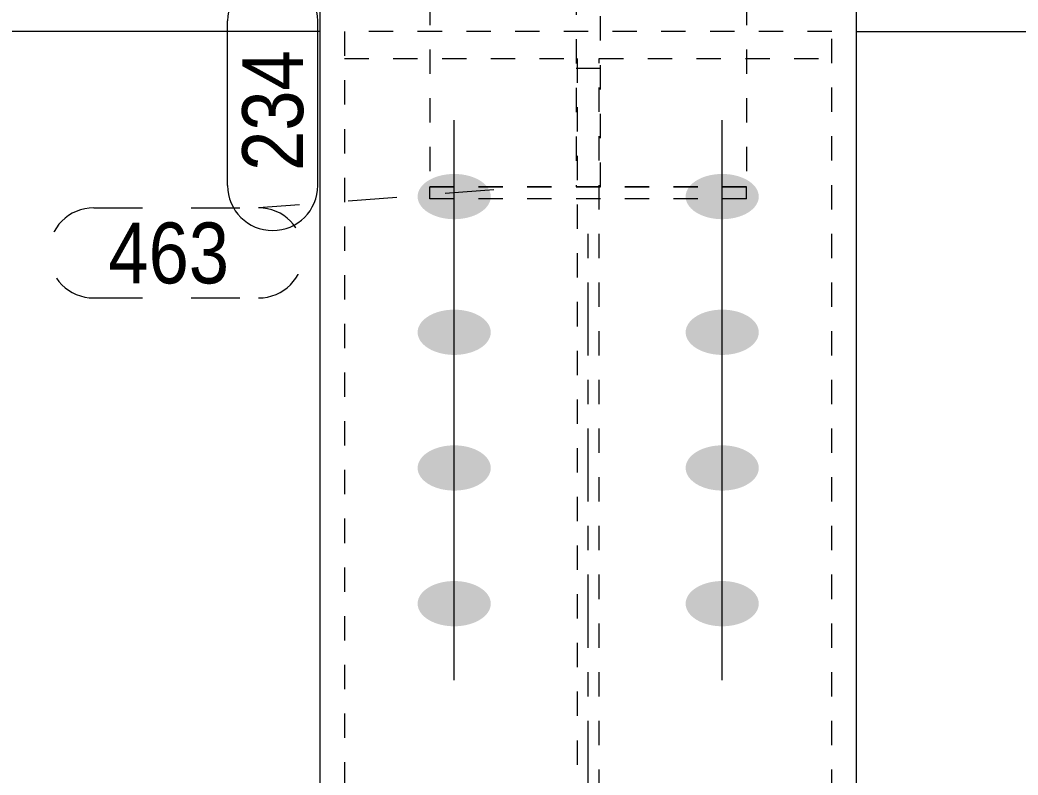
# Model space of a CAD drawing. Header units: millimetres. Extents: x 2 to 579, y 1 to 825.
# Drawn here: x 61.13 to 102.09, y 670.89 to 701.9 of the extents above; entities that cross this region are included whole.
import ezdxf

# ---------------------------------------------------------------- set-up
doc = ezdxf.new("R2010")
doc.units = ezdxf.units.MM
for name, pattern in [('XKITLINE00', [0]), ('XKITLINE01', [4, 1, -1, 1, -1]), ('XKITLINE02', [4, 2, -2]), ('XKITLINE03', [6, 3, -1, 1, -1])]:
    doc.linetypes.add(name, pattern=pattern)
for name, color, linetype, lineweight in [('Bolt', 3, 'Continuous', 0), ('Dimensions', 7, 'Continuous', 0), ('Part', 2, 'Continuous', 0), ('PartMark', 7, 'Continuous', 0)]:
    doc.layers.add(name, color=color, linetype=linetype, lineweight=lineweight)
doc.styles.add('ARIAL', font='ARIAL.TTF')

# ---------------------------------------------------------------- blocks, each defined once
blk = doc.blocks.new('*A27')
at = {"layer": 'Bolt'}
for points in [[(78.913, 693.717), (78.876, 693.718), (78.84, 693.719), (78.803, 693.721), (78.766, 693.724), (78.73, 693.727), (78.694, 693.73), (78.657, 693.735), (78.621, 693.739), (78.586, 693.745), (78.55, 693.75), (78.515, 693.757), (78.479, 693.764), (78.445, 693.771), (78.41, 693.779), (78.376, 693.787), (78.342, 693.796), (78.309, 693.806), (78.276, 693.816), (78.243, 693.826), (78.211, 693.837), (78.179, 693.849), (78.148, 693.861), (78.117, 693.873), (78.086, 693.886), (78.056, 693.9), (78.027, 693.913), (77.998, 693.928), (77.97, 693.942), (77.943, 693.957), (77.916, 693.973), (77.889, 693.989), (77.864, 694.005), (77.839, 694.022), (77.814, 694.039), (77.79, 694.056), (77.767, 694.074), (77.745, 694.092), (77.724, 694.111), (77.703, 694.13), (77.683, 694.149), (77.663, 694.168), (77.645, 694.188), (77.627, 694.208), (77.61, 694.228), (77.594, 694.248), (77.579, 694.269), (77.564, 694.29), (77.551, 694.311), (77.538, 694.333), (77.526, 694.354), (77.515, 694.376), (77.504, 694.398), (77.495, 694.42), (77.486, 694.442), (77.479, 694.464), (77.472, 694.487), (77.466, 694.509), (77.461, 694.532), (77.457, 694.554), (77.454, 694.577), (77.452, 694.6), (77.45, 694.623), (77.45, 694.645), (77.45, 694.668), (77.452, 694.691), (77.454, 694.714), (77.457, 694.736), (77.461, 694.759), (77.466, 694.782), (77.472, 694.804), (77.479, 694.827), (77.486, 694.849), (77.495, 694.871), (77.504, 694.893), (77.515, 694.915), (77.526, 694.937), (77.538, 694.958), (77.551, 694.98), (77.564, 695.001), (77.579, 695.022), (77.594, 695.042), (77.61, 695.063), (77.627, 695.083), (77.645, 695.103), (77.663, 695.123), (77.683, 695.142), (77.703, 695.161), (77.724, 695.18), (77.745, 695.199), (77.767, 695.217), (77.79, 695.235), (77.814, 695.252), (77.839, 695.269), (77.864, 695.286), (77.889, 695.302), (77.916, 695.318), (77.943, 695.334), (77.97, 695.349), (77.998, 695.363), (78.027, 695.378), (78.056, 695.391), (78.086, 695.405), (78.117, 695.418), (78.148, 695.43), (78.179, 695.442), (78.211, 695.453), (78.243, 695.464), (78.276, 695.475), (78.309, 695.485), (78.342, 695.494), (78.376, 695.503), (78.41, 695.512), (78.445, 695.52), (78.479, 695.527), (78.515, 695.534), (78.55, 695.54), (78.586, 695.546), (78.621, 695.552), (78.657, 695.556), (78.694, 695.56), (78.73, 695.564), (78.766, 695.567), (78.803, 695.57), (78.84, 695.572), (78.876, 695.573), (78.913, 695.574), (78.95, 695.574), (78.987, 695.574), (79.024, 695.573), (79.06, 695.572), (79.097, 695.57), (79.134, 695.567), (79.17, 695.564), (79.206, 695.56), (79.243, 695.556), (79.279, 695.552), (79.314, 695.546), (79.35, 695.54), (79.385, 695.534), (79.421, 695.527), (79.455, 695.52), (79.49, 695.512), (79.524, 695.503), (79.558, 695.494), (79.591, 695.485), (79.624, 695.475), (79.657, 695.464), (79.689, 695.453), (79.721, 695.442), (79.752, 695.43), (79.783, 695.418), (79.814, 695.405), (79.844, 695.391), (79.873, 695.378), (79.902, 695.363), (79.93, 695.349), (79.957, 695.334), (79.984, 695.318), (80.011, 695.302), (80.036, 695.286), (80.061, 695.269), (80.086, 695.252), (80.11, 695.235), (80.133, 695.217), (80.155, 695.199), (80.176, 695.18), (80.197, 695.161), (80.217, 695.142), (80.237, 695.123), (80.255, 695.103), (80.273, 695.083), (80.29, 695.063), (80.306, 695.042), (80.321, 695.022), (80.336, 695.001), (80.349, 694.98), (80.362, 694.958), (80.374, 694.937), (80.385, 694.915), (80.396, 694.893), (80.405, 694.871), (80.414, 694.849), (80.421, 694.827), (80.428, 694.804), (80.434, 694.782), (80.439, 694.759), (80.443, 694.736), (80.446, 694.714), (80.448, 694.691), (80.45, 694.668), (80.45, 694.645), (80.45, 694.623), (80.448, 694.6), (80.446, 694.577), (80.443, 694.554), (80.439, 694.532), (80.434, 694.509), (80.428, 694.487), (80.421, 694.464), (80.414, 694.442), (80.405, 694.42), (80.396, 694.398), (80.385, 694.376), (80.374, 694.354), (80.362, 694.333), (80.349, 694.311), (80.336, 694.29), (80.321, 694.269), (80.306, 694.248), (80.29, 694.228), (80.273, 694.208), (80.255, 694.188), (80.237, 694.168), (80.217, 694.149), (80.197, 694.13), (80.176, 694.111), (80.155, 694.092), (80.133, 694.074), (80.11, 694.056), (80.086, 694.039), (80.061, 694.022), (80.036, 694.005), (80.011, 693.989), (79.984, 693.973), (79.957, 693.957), (79.93, 693.942), (79.902, 693.928), (79.873, 693.913), (79.844, 693.9), (79.814, 693.886), (79.783, 693.873), (79.752, 693.861), (79.721, 693.849), (79.689, 693.837), (79.657, 693.826), (79.624, 693.816), (79.591, 693.806), (79.558, 693.796), (79.524, 693.787), (79.49, 693.779), (79.455, 693.771), (79.421, 693.764), (79.385, 693.757), (79.35, 693.75), (79.314, 693.745), (79.279, 693.739), (79.243, 693.735), (79.206, 693.73), (79.17, 693.727), (79.134, 693.724), (79.097, 693.721), (79.06, 693.719), (79.024, 693.718), (78.987, 693.717), (78.95, 693.717)], [(89.913, 693.717), (89.876, 693.718), (89.84, 693.719), (89.803, 693.721), (89.766, 693.724), (89.73, 693.727), (89.694, 693.73), (89.657, 693.735), (89.621, 693.739), (89.586, 693.745), (89.55, 693.75), (89.515, 693.757), (89.479, 693.764), (89.445, 693.771), (89.41, 693.779), (89.376, 693.787), (89.342, 693.796), (89.309, 693.806), (89.276, 693.816), (89.243, 693.826), (89.211, 693.837), (89.179, 693.849), (89.148, 693.861), (89.117, 693.873), (89.086, 693.886), (89.056, 693.9), (89.027, 693.913), (88.998, 693.928), (88.97, 693.942), (88.943, 693.957), (88.916, 693.973), (88.889, 693.989), (88.864, 694.005), (88.839, 694.022), (88.814, 694.039), (88.79, 694.056), (88.767, 694.074), (88.745, 694.092), (88.724, 694.111), (88.703, 694.13), (88.683, 694.149), (88.663, 694.168), (88.645, 694.188), (88.627, 694.208), (88.61, 694.228), (88.594, 694.248), (88.579, 694.269), (88.564, 694.29), (88.551, 694.311), (88.538, 694.333), (88.526, 694.354), (88.515, 694.376), (88.504, 694.398), (88.495, 694.42), (88.486, 694.442), (88.479, 694.464), (88.472, 694.487), (88.466, 694.509), (88.461, 694.532), (88.457, 694.554), (88.454, 694.577), (88.452, 694.6), (88.45, 694.623), (88.45, 694.645), (88.45, 694.668), (88.452, 694.691), (88.454, 694.714), (88.457, 694.736), (88.461, 694.759), (88.466, 694.782), (88.472, 694.804), (88.479, 694.827), (88.486, 694.849), (88.495, 694.871), (88.504, 694.893), (88.515, 694.915), (88.526, 694.937), (88.538, 694.958), (88.551, 694.98), (88.564, 695.001), (88.579, 695.022), (88.594, 695.042), (88.61, 695.063), (88.627, 695.083), (88.645, 695.103), (88.663, 695.123), (88.683, 695.142), (88.703, 695.161), (88.724, 695.18), (88.745, 695.199), (88.767, 695.217), (88.79, 695.235), (88.814, 695.252), (88.839, 695.269), (88.864, 695.286), (88.889, 695.302), (88.916, 695.318), (88.943, 695.334), (88.97, 695.349), (88.998, 695.363), (89.027, 695.378), (89.056, 695.391), (89.086, 695.405), (89.117, 695.418), (89.148, 695.43), (89.179, 695.442), (89.211, 695.453), (89.243, 695.464), (89.276, 695.475), (89.309, 695.485), (89.342, 695.494), (89.376, 695.503), (89.41, 695.512), (89.445, 695.52), (89.479, 695.527), (89.515, 695.534), (89.55, 695.54), (89.586, 695.546), (89.621, 695.552), (89.657, 695.556), (89.694, 695.56), (89.73, 695.564), (89.766, 695.567), (89.803, 695.57), (89.84, 695.572), (89.876, 695.573), (89.913, 695.574), (89.95, 695.574), (89.987, 695.574), (90.024, 695.573), (90.06, 695.572), (90.097, 695.57), (90.134, 695.567), (90.17, 695.564), (90.206, 695.56), (90.243, 695.556), (90.279, 695.552), (90.314, 695.546), (90.35, 695.54), (90.385, 695.534), (90.421, 695.527), (90.455, 695.52), (90.49, 695.512), (90.524, 695.503), (90.558, 695.494), (90.591, 695.485), (90.624, 695.475), (90.657, 695.464), (90.689, 695.453), (90.721, 695.442), (90.752, 695.43), (90.783, 695.418), (90.814, 695.405), (90.844, 695.391), (90.873, 695.378), (90.902, 695.363), (90.93, 695.349), (90.957, 695.334), (90.984, 695.318), (91.011, 695.302), (91.036, 695.286), (91.061, 695.269), (91.086, 695.252), (91.11, 695.235), (91.133, 695.217), (91.155, 695.199), (91.176, 695.18), (91.197, 695.161), (91.217, 695.142), (91.237, 695.123), (91.255, 695.103), (91.273, 695.083), (91.29, 695.063), (91.306, 695.042), (91.321, 695.022), (91.336, 695.001), (91.349, 694.98), (91.362, 694.958), (91.374, 694.937), (91.385, 694.915), (91.396, 694.893), (91.405, 694.871), (91.414, 694.849), (91.421, 694.827), (91.428, 694.804), (91.434, 694.782), (91.439, 694.759), (91.443, 694.736), (91.446, 694.714), (91.448, 694.691), (91.45, 694.668), (91.45, 694.645), (91.45, 694.623), (91.448, 694.6), (91.446, 694.577), (91.443, 694.554), (91.439, 694.532), (91.434, 694.509), (91.428, 694.487), (91.421, 694.464), (91.414, 694.442), (91.405, 694.42), (91.396, 694.398), (91.385, 694.376), (91.374, 694.354), (91.362, 694.333), (91.349, 694.311), (91.336, 694.29), (91.321, 694.269), (91.306, 694.248), (91.29, 694.228), (91.273, 694.208), (91.255, 694.188), (91.237, 694.168), (91.217, 694.149), (91.197, 694.13), (91.176, 694.111), (91.155, 694.092), (91.133, 694.074), (91.11, 694.056), (91.086, 694.039), (91.061, 694.022), (91.036, 694.005), (91.011, 693.989), (90.984, 693.973), (90.957, 693.957), (90.93, 693.942), (90.902, 693.928), (90.873, 693.913), (90.844, 693.9), (90.814, 693.886), (90.783, 693.873), (90.752, 693.861), (90.721, 693.849), (90.689, 693.837), (90.657, 693.826), (90.624, 693.816), (90.591, 693.806), (90.558, 693.796), (90.524, 693.787), (90.49, 693.779), (90.455, 693.771), (90.421, 693.764), (90.385, 693.757), (90.35, 693.75), (90.314, 693.745), (90.279, 693.739), (90.243, 693.735), (90.206, 693.73), (90.17, 693.727), (90.134, 693.724), (90.097, 693.721), (90.06, 693.719), (90.024, 693.718), (89.987, 693.717), (89.95, 693.717)], [(78.913, 688.145), (78.876, 688.146), (78.84, 688.147), (78.803, 688.149), (78.766, 688.152), (78.73, 688.155), (78.694, 688.159), (78.657, 688.163), (78.621, 688.167), (78.586, 688.173), (78.55, 688.179), (78.515, 688.185), (78.479, 688.192), (78.445, 688.199), (78.41, 688.207), (78.376, 688.216), (78.342, 688.225), (78.309, 688.234), (78.276, 688.244), (78.243, 688.255), (78.211, 688.266), (78.179, 688.277), (78.148, 688.289), (78.117, 688.301), (78.086, 688.314), (78.056, 688.328), (78.027, 688.341), (77.998, 688.356), (77.97, 688.37), (77.943, 688.385), (77.916, 688.401), (77.889, 688.417), (77.864, 688.433), (77.839, 688.45), (77.814, 688.467), (77.79, 688.484), (77.767, 688.502), (77.745, 688.52), (77.724, 688.539), (77.703, 688.558), (77.683, 688.577), (77.663, 688.596), (77.645, 688.616), (77.627, 688.636), (77.61, 688.656), (77.594, 688.677), (77.579, 688.697), (77.564, 688.718), (77.551, 688.739), (77.538, 688.761), (77.526, 688.782), (77.515, 688.804), (77.504, 688.826), (77.495, 688.848), (77.486, 688.87), (77.479, 688.892), (77.472, 688.915), (77.466, 688.937), (77.461, 688.96), (77.457, 688.983), (77.454, 689.005), (77.452, 689.028), (77.45, 689.051), (77.45, 689.074), (77.45, 689.096), (77.452, 689.119), (77.454, 689.142), (77.457, 689.165), (77.461, 689.187), (77.466, 689.21), (77.472, 689.232), (77.479, 689.255), (77.486, 689.277), (77.495, 689.299), (77.504, 689.321), (77.515, 689.343), (77.526, 689.365), (77.538, 689.386), (77.551, 689.408), (77.564, 689.429), (77.579, 689.45), (77.594, 689.471), (77.61, 689.491), (77.627, 689.511), (77.645, 689.531), (77.663, 689.551), (77.683, 689.57), (77.703, 689.589), (77.724, 689.608), (77.745, 689.627), (77.767, 689.645), (77.79, 689.663), (77.814, 689.68), (77.839, 689.697), (77.864, 689.714), (77.889, 689.73), (77.916, 689.746), (77.943, 689.762), (77.97, 689.777), (77.998, 689.791), (78.027, 689.806), (78.056, 689.819), (78.086, 689.833), (78.117, 689.846), (78.148, 689.858), (78.179, 689.87), (78.211, 689.882), (78.243, 689.893), (78.276, 689.903), (78.309, 689.913), (78.342, 689.923), (78.376, 689.932), (78.41, 689.94), (78.445, 689.948), (78.479, 689.955), (78.515, 689.962), (78.55, 689.969), (78.586, 689.974), (78.621, 689.98), (78.657, 689.984), (78.694, 689.989), (78.73, 689.992), (78.766, 689.995), (78.803, 689.998), (78.84, 690), (78.876, 690.001), (78.913, 690.002), (78.95, 690.002), (78.987, 690.002), (79.024, 690.001), (79.06, 690), (79.097, 689.998), (79.134, 689.995), (79.17, 689.992), (79.206, 689.989), (79.243, 689.984), (79.279, 689.98), (79.314, 689.974), (79.35, 689.969), (79.385, 689.962), (79.421, 689.955), (79.455, 689.948), (79.49, 689.94), (79.524, 689.932), (79.558, 689.923), (79.591, 689.913), (79.624, 689.903), (79.657, 689.893), (79.689, 689.882), (79.721, 689.87), (79.752, 689.858), (79.783, 689.846), (79.814, 689.833), (79.844, 689.819), (79.873, 689.806), (79.902, 689.791), (79.93, 689.777), (79.957, 689.762), (79.984, 689.746), (80.011, 689.73), (80.036, 689.714), (80.061, 689.697), (80.086, 689.68), (80.11, 689.663), (80.133, 689.645), (80.155, 689.627), (80.176, 689.608), (80.197, 689.589), (80.217, 689.57), (80.237, 689.551), (80.255, 689.531), (80.273, 689.511), (80.29, 689.491), (80.306, 689.471), (80.321, 689.45), (80.336, 689.429), (80.349, 689.408), (80.362, 689.386), (80.374, 689.365), (80.385, 689.343), (80.396, 689.321), (80.405, 689.299), (80.414, 689.277), (80.421, 689.255), (80.428, 689.232), (80.434, 689.21), (80.439, 689.187), (80.443, 689.165), (80.446, 689.142), (80.448, 689.119), (80.45, 689.096), (80.45, 689.074), (80.45, 689.051), (80.448, 689.028), (80.446, 689.005), (80.443, 688.983), (80.439, 688.96), (80.434, 688.937), (80.428, 688.915), (80.421, 688.892), (80.414, 688.87), (80.405, 688.848), (80.396, 688.826), (80.385, 688.804), (80.374, 688.782), (80.362, 688.761), (80.349, 688.739), (80.336, 688.718), (80.321, 688.697), (80.306, 688.677), (80.29, 688.656), (80.273, 688.636), (80.255, 688.616), (80.237, 688.596), (80.217, 688.577), (80.197, 688.558), (80.176, 688.539), (80.155, 688.52), (80.133, 688.502), (80.11, 688.484), (80.086, 688.467), (80.061, 688.45), (80.036, 688.433), (80.011, 688.417), (79.984, 688.401), (79.957, 688.385), (79.93, 688.37), (79.902, 688.356), (79.873, 688.341), (79.844, 688.328), (79.814, 688.314), (79.783, 688.301), (79.752, 688.289), (79.721, 688.277), (79.689, 688.266), (79.657, 688.255), (79.624, 688.244), (79.591, 688.234), (79.558, 688.225), (79.524, 688.216), (79.49, 688.207), (79.455, 688.199), (79.421, 688.192), (79.385, 688.185), (79.35, 688.179), (79.314, 688.173), (79.279, 688.167), (79.243, 688.163), (79.206, 688.159), (79.17, 688.155), (79.134, 688.152), (79.097, 688.149), (79.06, 688.147), (79.024, 688.146), (78.987, 688.145), (78.95, 688.145)], [(89.913, 688.145), (89.876, 688.146), (89.84, 688.147), (89.803, 688.149), (89.766, 688.152), (89.73, 688.155), (89.694, 688.159), (89.657, 688.163), (89.621, 688.167), (89.586, 688.173), (89.55, 688.179), (89.515, 688.185), (89.479, 688.192), (89.445, 688.199), (89.41, 688.207), (89.376, 688.216), (89.342, 688.225), (89.309, 688.234), (89.276, 688.244), (89.243, 688.255), (89.211, 688.266), (89.179, 688.277), (89.148, 688.289), (89.117, 688.301), (89.086, 688.314), (89.056, 688.328), (89.027, 688.341), (88.998, 688.356), (88.97, 688.37), (88.943, 688.385), (88.916, 688.401), (88.889, 688.417), (88.864, 688.433), (88.839, 688.45), (88.814, 688.467), (88.79, 688.484), (88.767, 688.502), (88.745, 688.52), (88.724, 688.539), (88.703, 688.558), (88.683, 688.577), (88.663, 688.596), (88.645, 688.616), (88.627, 688.636), (88.61, 688.656), (88.594, 688.677), (88.579, 688.697), (88.564, 688.718), (88.551, 688.739), (88.538, 688.761), (88.526, 688.782), (88.515, 688.804), (88.504, 688.826), (88.495, 688.848), (88.486, 688.87), (88.479, 688.892), (88.472, 688.915), (88.466, 688.937), (88.461, 688.96), (88.457, 688.983), (88.454, 689.005), (88.452, 689.028), (88.45, 689.051), (88.45, 689.074), (88.45, 689.096), (88.452, 689.119), (88.454, 689.142), (88.457, 689.165), (88.461, 689.187), (88.466, 689.21), (88.472, 689.232), (88.479, 689.255), (88.486, 689.277), (88.495, 689.299), (88.504, 689.321), (88.515, 689.343), (88.526, 689.365), (88.538, 689.386), (88.551, 689.408), (88.564, 689.429), (88.579, 689.45), (88.594, 689.471), (88.61, 689.491), (88.627, 689.511), (88.645, 689.531), (88.663, 689.551), (88.683, 689.57), (88.703, 689.589), (88.724, 689.608), (88.745, 689.627), (88.767, 689.645), (88.79, 689.663), (88.814, 689.68), (88.839, 689.697), (88.864, 689.714), (88.889, 689.73), (88.916, 689.746), (88.943, 689.762), (88.97, 689.777), (88.998, 689.791), (89.027, 689.806), (89.056, 689.819), (89.086, 689.833), (89.117, 689.846), (89.148, 689.858), (89.179, 689.87), (89.211, 689.882), (89.243, 689.893), (89.276, 689.903), (89.309, 689.913), (89.342, 689.923), (89.376, 689.932), (89.41, 689.94), (89.445, 689.948), (89.479, 689.955), (89.515, 689.962), (89.55, 689.969), (89.586, 689.974), (89.621, 689.98), (89.657, 689.984), (89.694, 689.989), (89.73, 689.992), (89.766, 689.995), (89.803, 689.998), (89.84, 690), (89.876, 690.001), (89.913, 690.002), (89.95, 690.002), (89.987, 690.002), (90.024, 690.001), (90.06, 690), (90.097, 689.998), (90.134, 689.995), (90.17, 689.992), (90.206, 689.989), (90.243, 689.984), (90.279, 689.98), (90.314, 689.974), (90.35, 689.969), (90.385, 689.962), (90.421, 689.955), (90.455, 689.948), (90.49, 689.94), (90.524, 689.932), (90.558, 689.923), (90.591, 689.913), (90.624, 689.903), (90.657, 689.893), (90.689, 689.882), (90.721, 689.87), (90.752, 689.858), (90.783, 689.846), (90.814, 689.833), (90.844, 689.819), (90.873, 689.806), (90.902, 689.791), (90.93, 689.777), (90.957, 689.762), (90.984, 689.746), (91.011, 689.73), (91.036, 689.714), (91.061, 689.697), (91.086, 689.68), (91.11, 689.663), (91.133, 689.645), (91.155, 689.627), (91.176, 689.608), (91.197, 689.589), (91.217, 689.57), (91.237, 689.551), (91.255, 689.531), (91.273, 689.511), (91.29, 689.491), (91.306, 689.471), (91.321, 689.45), (91.336, 689.429), (91.349, 689.408), (91.362, 689.386), (91.374, 689.365), (91.385, 689.343), (91.396, 689.321), (91.405, 689.299), (91.414, 689.277), (91.421, 689.255), (91.428, 689.232), (91.434, 689.21), (91.439, 689.187), (91.443, 689.165), (91.446, 689.142), (91.448, 689.119), (91.45, 689.096), (91.45, 689.074), (91.45, 689.051), (91.448, 689.028), (91.446, 689.005), (91.443, 688.983), (91.439, 688.96), (91.434, 688.937), (91.428, 688.915), (91.421, 688.892), (91.414, 688.87), (91.405, 688.848), (91.396, 688.826), (91.385, 688.804), (91.374, 688.782), (91.362, 688.761), (91.349, 688.739), (91.336, 688.718), (91.321, 688.697), (91.306, 688.677), (91.29, 688.656), (91.273, 688.636), (91.255, 688.616), (91.237, 688.596), (91.217, 688.577), (91.197, 688.558), (91.176, 688.539), (91.155, 688.52), (91.133, 688.502), (91.11, 688.484), (91.086, 688.467), (91.061, 688.45), (91.036, 688.433), (91.011, 688.417), (90.984, 688.401), (90.957, 688.385), (90.93, 688.37), (90.902, 688.356), (90.873, 688.341), (90.844, 688.328), (90.814, 688.314), (90.783, 688.301), (90.752, 688.289), (90.721, 688.277), (90.689, 688.266), (90.657, 688.255), (90.624, 688.244), (90.591, 688.234), (90.558, 688.225), (90.524, 688.216), (90.49, 688.207), (90.455, 688.199), (90.421, 688.192), (90.385, 688.185), (90.35, 688.179), (90.314, 688.173), (90.279, 688.167), (90.243, 688.163), (90.206, 688.159), (90.17, 688.155), (90.134, 688.152), (90.097, 688.149), (90.06, 688.147), (90.024, 688.146), (89.987, 688.145), (89.95, 688.145)], [(78.913, 682.573), (78.876, 682.574), (78.84, 682.576), (78.803, 682.578), (78.766, 682.58), (78.73, 682.583), (78.694, 682.587), (78.657, 682.591), (78.621, 682.596), (78.586, 682.601), (78.55, 682.607), (78.515, 682.613), (78.479, 682.62), (78.445, 682.627), (78.41, 682.635), (78.376, 682.644), (78.342, 682.653), (78.309, 682.662), (78.276, 682.672), (78.243, 682.683), (78.211, 682.694), (78.179, 682.705), (78.148, 682.717), (78.117, 682.73), (78.086, 682.742), (78.056, 682.756), (78.027, 682.77), (77.998, 682.784), (77.97, 682.799), (77.943, 682.814), (77.916, 682.829), (77.889, 682.845), (77.864, 682.861), (77.839, 682.878), (77.814, 682.895), (77.79, 682.913), (77.767, 682.93), (77.745, 682.948), (77.724, 682.967), (77.703, 682.986), (77.683, 683.005), (77.663, 683.024), (77.645, 683.044), (77.627, 683.064), (77.61, 683.084), (77.594, 683.105), (77.579, 683.125), (77.564, 683.146), (77.551, 683.167), (77.538, 683.189), (77.526, 683.21), (77.515, 683.232), (77.504, 683.254), (77.495, 683.276), (77.486, 683.298), (77.479, 683.321), (77.472, 683.343), (77.466, 683.365), (77.461, 683.388), (77.457, 683.411), (77.454, 683.433), (77.452, 683.456), (77.45, 683.479), (77.45, 683.502), (77.45, 683.524), (77.452, 683.547), (77.454, 683.57), (77.457, 683.593), (77.461, 683.615), (77.466, 683.638), (77.472, 683.66), (77.479, 683.683), (77.486, 683.705), (77.495, 683.727), (77.504, 683.749), (77.515, 683.771), (77.526, 683.793), (77.538, 683.815), (77.551, 683.836), (77.564, 683.857), (77.579, 683.878), (77.594, 683.899), (77.61, 683.919), (77.627, 683.939), (77.645, 683.959), (77.663, 683.979), (77.683, 683.999), (77.703, 684.018), (77.724, 684.036), (77.745, 684.055), (77.767, 684.073), (77.79, 684.091), (77.814, 684.108), (77.839, 684.125), (77.864, 684.142), (77.889, 684.158), (77.916, 684.174), (77.943, 684.19), (77.97, 684.205), (77.998, 684.22), (78.027, 684.234), (78.056, 684.248), (78.086, 684.261), (78.117, 684.274), (78.148, 684.286), (78.179, 684.298), (78.211, 684.31), (78.243, 684.321), (78.276, 684.331), (78.309, 684.341), (78.342, 684.351), (78.376, 684.36), (78.41, 684.368), (78.445, 684.376), (78.479, 684.383), (78.515, 684.39), (78.55, 684.397), (78.586, 684.402), (78.621, 684.408), (78.657, 684.412), (78.694, 684.417), (78.73, 684.42), (78.766, 684.423), (78.803, 684.426), (78.84, 684.428), (78.876, 684.429), (78.913, 684.43), (78.95, 684.43), (78.987, 684.43), (79.024, 684.429), (79.06, 684.428), (79.097, 684.426), (79.134, 684.423), (79.17, 684.42), (79.206, 684.417), (79.243, 684.412), (79.279, 684.408), (79.314, 684.402), (79.35, 684.397), (79.385, 684.39), (79.421, 684.383), (79.455, 684.376), (79.49, 684.368), (79.524, 684.36), (79.558, 684.351), (79.591, 684.341), (79.624, 684.331), (79.657, 684.321), (79.689, 684.31), (79.721, 684.298), (79.752, 684.286), (79.783, 684.274), (79.814, 684.261), (79.844, 684.248), (79.873, 684.234), (79.902, 684.22), (79.93, 684.205), (79.957, 684.19), (79.984, 684.174), (80.011, 684.158), (80.036, 684.142), (80.061, 684.125), (80.086, 684.108), (80.11, 684.091), (80.133, 684.073), (80.155, 684.055), (80.176, 684.036), (80.197, 684.018), (80.217, 683.999), (80.237, 683.979), (80.255, 683.959), (80.273, 683.939), (80.29, 683.919), (80.306, 683.899), (80.321, 683.878), (80.336, 683.857), (80.349, 683.836), (80.362, 683.815), (80.374, 683.793), (80.385, 683.771), (80.396, 683.749), (80.405, 683.727), (80.414, 683.705), (80.421, 683.683), (80.428, 683.66), (80.434, 683.638), (80.439, 683.615), (80.443, 683.593), (80.446, 683.57), (80.448, 683.547), (80.45, 683.524), (80.45, 683.502), (80.45, 683.479), (80.448, 683.456), (80.446, 683.433), (80.443, 683.411), (80.439, 683.388), (80.434, 683.365), (80.428, 683.343), (80.421, 683.321), (80.414, 683.298), (80.405, 683.276), (80.396, 683.254), (80.385, 683.232), (80.374, 683.21), (80.362, 683.189), (80.349, 683.167), (80.336, 683.146), (80.321, 683.125), (80.306, 683.105), (80.29, 683.084), (80.273, 683.064), (80.255, 683.044), (80.237, 683.024), (80.217, 683.005), (80.197, 682.986), (80.176, 682.967), (80.155, 682.948), (80.133, 682.93), (80.11, 682.913), (80.086, 682.895), (80.061, 682.878), (80.036, 682.861), (80.011, 682.845), (79.984, 682.829), (79.957, 682.814), (79.93, 682.799), (79.902, 682.784), (79.873, 682.77), (79.844, 682.756), (79.814, 682.742), (79.783, 682.73), (79.752, 682.717), (79.721, 682.705), (79.689, 682.694), (79.657, 682.683), (79.624, 682.672), (79.591, 682.662), (79.558, 682.653), (79.524, 682.644), (79.49, 682.635), (79.455, 682.627), (79.421, 682.62), (79.385, 682.613), (79.35, 682.607), (79.314, 682.601), (79.279, 682.596), (79.243, 682.591), (79.206, 682.587), (79.17, 682.583), (79.134, 682.58), (79.097, 682.578), (79.06, 682.576), (79.024, 682.574), (78.987, 682.573), (78.95, 682.573)], [(89.913, 682.573), (89.876, 682.574), (89.84, 682.576), (89.803, 682.578), (89.766, 682.58), (89.73, 682.583), (89.694, 682.587), (89.657, 682.591), (89.621, 682.596), (89.586, 682.601), (89.55, 682.607), (89.515, 682.613), (89.479, 682.62), (89.445, 682.627), (89.41, 682.635), (89.376, 682.644), (89.342, 682.653), (89.309, 682.662), (89.276, 682.672), (89.243, 682.683), (89.211, 682.694), (89.179, 682.705), (89.148, 682.717), (89.117, 682.73), (89.086, 682.742), (89.056, 682.756), (89.027, 682.77), (88.998, 682.784), (88.97, 682.799), (88.943, 682.814), (88.916, 682.829), (88.889, 682.845), (88.864, 682.861), (88.839, 682.878), (88.814, 682.895), (88.79, 682.913), (88.767, 682.93), (88.745, 682.948), (88.724, 682.967), (88.703, 682.986), (88.683, 683.005), (88.663, 683.024), (88.645, 683.044), (88.627, 683.064), (88.61, 683.084), (88.594, 683.105), (88.579, 683.125), (88.564, 683.146), (88.551, 683.167), (88.538, 683.189), (88.526, 683.21), (88.515, 683.232), (88.504, 683.254), (88.495, 683.276), (88.486, 683.298), (88.479, 683.321), (88.472, 683.343), (88.466, 683.365), (88.461, 683.388), (88.457, 683.411), (88.454, 683.433), (88.452, 683.456), (88.45, 683.479), (88.45, 683.502), (88.45, 683.524), (88.452, 683.547), (88.454, 683.57), (88.457, 683.593), (88.461, 683.615), (88.466, 683.638), (88.472, 683.66), (88.479, 683.683), (88.486, 683.705), (88.495, 683.727), (88.504, 683.749), (88.515, 683.771), (88.526, 683.793), (88.538, 683.815), (88.551, 683.836), (88.564, 683.857), (88.579, 683.878), (88.594, 683.899), (88.61, 683.919), (88.627, 683.939), (88.645, 683.959), (88.663, 683.979), (88.683, 683.999), (88.703, 684.018), (88.724, 684.036), (88.745, 684.055), (88.767, 684.073), (88.79, 684.091), (88.814, 684.108), (88.839, 684.125), (88.864, 684.142), (88.889, 684.158), (88.916, 684.174), (88.943, 684.19), (88.97, 684.205), (88.998, 684.22), (89.027, 684.234), (89.056, 684.248), (89.086, 684.261), (89.117, 684.274), (89.148, 684.286), (89.179, 684.298), (89.211, 684.31), (89.243, 684.321), (89.276, 684.331), (89.309, 684.341), (89.342, 684.351), (89.376, 684.36), (89.41, 684.368), (89.445, 684.376), (89.479, 684.383), (89.515, 684.39), (89.55, 684.397), (89.586, 684.402), (89.621, 684.408), (89.657, 684.412), (89.694, 684.417), (89.73, 684.42), (89.766, 684.423), (89.803, 684.426), (89.84, 684.428), (89.876, 684.429), (89.913, 684.43), (89.95, 684.43), (89.987, 684.43), (90.024, 684.429), (90.06, 684.428), (90.097, 684.426), (90.134, 684.423), (90.17, 684.42), (90.206, 684.417), (90.243, 684.412), (90.279, 684.408), (90.314, 684.402), (90.35, 684.397), (90.385, 684.39), (90.421, 684.383), (90.455, 684.376), (90.49, 684.368), (90.524, 684.36), (90.558, 684.351), (90.591, 684.341), (90.624, 684.331), (90.657, 684.321), (90.689, 684.31), (90.721, 684.298), (90.752, 684.286), (90.783, 684.274), (90.814, 684.261), (90.844, 684.248), (90.873, 684.234), (90.902, 684.22), (90.93, 684.205), (90.957, 684.19), (90.984, 684.174), (91.011, 684.158), (91.036, 684.142), (91.061, 684.125), (91.086, 684.108), (91.11, 684.091), (91.133, 684.073), (91.155, 684.055), (91.176, 684.036), (91.197, 684.018), (91.217, 683.999), (91.237, 683.979), (91.255, 683.959), (91.273, 683.939), (91.29, 683.919), (91.306, 683.899), (91.321, 683.878), (91.336, 683.857), (91.349, 683.836), (91.362, 683.815), (91.374, 683.793), (91.385, 683.771), (91.396, 683.749), (91.405, 683.727), (91.414, 683.705), (91.421, 683.683), (91.428, 683.66), (91.434, 683.638), (91.439, 683.615), (91.443, 683.593), (91.446, 683.57), (91.448, 683.547), (91.45, 683.524), (91.45, 683.502), (91.45, 683.479), (91.448, 683.456), (91.446, 683.433), (91.443, 683.411), (91.439, 683.388), (91.434, 683.365), (91.428, 683.343), (91.421, 683.321), (91.414, 683.298), (91.405, 683.276), (91.396, 683.254), (91.385, 683.232), (91.374, 683.21), (91.362, 683.189), (91.349, 683.167), (91.336, 683.146), (91.321, 683.125), (91.306, 683.105), (91.29, 683.084), (91.273, 683.064), (91.255, 683.044), (91.237, 683.024), (91.217, 683.005), (91.197, 682.986), (91.176, 682.967), (91.155, 682.948), (91.133, 682.93), (91.11, 682.913), (91.086, 682.895), (91.061, 682.878), (91.036, 682.861), (91.011, 682.845), (90.984, 682.829), (90.957, 682.814), (90.93, 682.799), (90.902, 682.784), (90.873, 682.77), (90.844, 682.756), (90.814, 682.742), (90.783, 682.73), (90.752, 682.717), (90.721, 682.705), (90.689, 682.694), (90.657, 682.683), (90.624, 682.672), (90.591, 682.662), (90.558, 682.653), (90.524, 682.644), (90.49, 682.635), (90.455, 682.627), (90.421, 682.62), (90.385, 682.613), (90.35, 682.607), (90.314, 682.601), (90.279, 682.596), (90.243, 682.591), (90.206, 682.587), (90.17, 682.583), (90.134, 682.58), (90.097, 682.578), (90.06, 682.576), (90.024, 682.574), (89.987, 682.573), (89.95, 682.573)], [(78.913, 677.001), (78.876, 677.002), (78.84, 677.004), (78.803, 677.006), (78.766, 677.008), (78.73, 677.011), (78.694, 677.015), (78.657, 677.019), (78.621, 677.024), (78.586, 677.029), (78.55, 677.035), (78.515, 677.041), (78.479, 677.048), (78.445, 677.055), (78.41, 677.063), (78.376, 677.072), (78.342, 677.081), (78.309, 677.09), (78.276, 677.1), (78.243, 677.111), (78.211, 677.122), (78.179, 677.133), (78.148, 677.145), (78.117, 677.158), (78.086, 677.171), (78.056, 677.184), (78.027, 677.198), (77.998, 677.212), (77.97, 677.227), (77.943, 677.242), (77.916, 677.257), (77.889, 677.273), (77.864, 677.289), (77.839, 677.306), (77.814, 677.323), (77.79, 677.341), (77.767, 677.358), (77.745, 677.377), (77.724, 677.395), (77.703, 677.414), (77.683, 677.433), (77.663, 677.452), (77.645, 677.472), (77.627, 677.492), (77.61, 677.512), (77.594, 677.533), (77.579, 677.553), (77.564, 677.574), (77.551, 677.596), (77.538, 677.617), (77.526, 677.639), (77.515, 677.66), (77.504, 677.682), (77.495, 677.704), (77.486, 677.726), (77.479, 677.749), (77.472, 677.771), (77.466, 677.794), (77.461, 677.816), (77.457, 677.839), (77.454, 677.861), (77.452, 677.884), (77.45, 677.907), (77.45, 677.93), (77.45, 677.953), (77.452, 677.975), (77.454, 677.998), (77.457, 678.021), (77.461, 678.043), (77.466, 678.066), (77.472, 678.089), (77.479, 678.111), (77.486, 678.133), (77.495, 678.155), (77.504, 678.177), (77.515, 678.199), (77.526, 678.221), (77.538, 678.243), (77.551, 678.264), (77.564, 678.285), (77.579, 678.306), (77.594, 678.327), (77.61, 678.347), (77.627, 678.368), (77.645, 678.388), (77.663, 678.407), (77.683, 678.427), (77.703, 678.446), (77.724, 678.465), (77.745, 678.483), (77.767, 678.501), (77.79, 678.519), (77.814, 678.536), (77.839, 678.553), (77.864, 678.57), (77.889, 678.586), (77.916, 678.602), (77.943, 678.618), (77.97, 678.633), (77.998, 678.648), (78.027, 678.662), (78.056, 678.676), (78.086, 678.689), (78.117, 678.702), (78.148, 678.714), (78.179, 678.726), (78.211, 678.738), (78.243, 678.749), (78.276, 678.759), (78.309, 678.769), (78.342, 678.779), (78.376, 678.788), (78.41, 678.796), (78.445, 678.804), (78.479, 678.812), (78.515, 678.818), (78.55, 678.825), (78.586, 678.831), (78.621, 678.836), (78.657, 678.841), (78.694, 678.845), (78.73, 678.848), (78.766, 678.851), (78.803, 678.854), (78.84, 678.856), (78.876, 678.857), (78.913, 678.858), (78.95, 678.858), (78.987, 678.858), (79.024, 678.857), (79.06, 678.856), (79.097, 678.854), (79.134, 678.851), (79.17, 678.848), (79.206, 678.845), (79.243, 678.841), (79.279, 678.836), (79.314, 678.831), (79.35, 678.825), (79.385, 678.818), (79.421, 678.812), (79.455, 678.804), (79.49, 678.796), (79.524, 678.788), (79.558, 678.779), (79.591, 678.769), (79.624, 678.759), (79.657, 678.749), (79.689, 678.738), (79.721, 678.726), (79.752, 678.714), (79.783, 678.702), (79.814, 678.689), (79.844, 678.676), (79.873, 678.662), (79.902, 678.648), (79.93, 678.633), (79.957, 678.618), (79.984, 678.602), (80.011, 678.586), (80.036, 678.57), (80.061, 678.553), (80.086, 678.536), (80.11, 678.519), (80.133, 678.501), (80.155, 678.483), (80.176, 678.465), (80.197, 678.446), (80.217, 678.427), (80.237, 678.407), (80.255, 678.388), (80.273, 678.368), (80.29, 678.347), (80.306, 678.327), (80.321, 678.306), (80.336, 678.285), (80.349, 678.264), (80.362, 678.243), (80.374, 678.221), (80.385, 678.199), (80.396, 678.177), (80.405, 678.155), (80.414, 678.133), (80.421, 678.111), (80.428, 678.089), (80.434, 678.066), (80.439, 678.043), (80.443, 678.021), (80.446, 677.998), (80.448, 677.975), (80.45, 677.953), (80.45, 677.93), (80.45, 677.907), (80.448, 677.884), (80.446, 677.861), (80.443, 677.839), (80.439, 677.816), (80.434, 677.794), (80.428, 677.771), (80.421, 677.749), (80.414, 677.726), (80.405, 677.704), (80.396, 677.682), (80.385, 677.66), (80.374, 677.639), (80.362, 677.617), (80.349, 677.596), (80.336, 677.574), (80.321, 677.553), (80.306, 677.533), (80.29, 677.512), (80.273, 677.492), (80.255, 677.472), (80.237, 677.452), (80.217, 677.433), (80.197, 677.414), (80.176, 677.395), (80.155, 677.377), (80.133, 677.358), (80.11, 677.341), (80.086, 677.323), (80.061, 677.306), (80.036, 677.289), (80.011, 677.273), (79.984, 677.257), (79.957, 677.242), (79.93, 677.227), (79.902, 677.212), (79.873, 677.198), (79.844, 677.184), (79.814, 677.171), (79.783, 677.158), (79.752, 677.145), (79.721, 677.133), (79.689, 677.122), (79.657, 677.111), (79.624, 677.1), (79.591, 677.09), (79.558, 677.081), (79.524, 677.072), (79.49, 677.063), (79.455, 677.055), (79.421, 677.048), (79.385, 677.041), (79.35, 677.035), (79.314, 677.029), (79.279, 677.024), (79.243, 677.019), (79.206, 677.015), (79.17, 677.011), (79.134, 677.008), (79.097, 677.006), (79.06, 677.004), (79.024, 677.002), (78.987, 677.001), (78.95, 677.001)], [(89.913, 677.001), (89.876, 677.002), (89.84, 677.004), (89.803, 677.006), (89.766, 677.008), (89.73, 677.011), (89.694, 677.015), (89.657, 677.019), (89.621, 677.024), (89.586, 677.029), (89.55, 677.035), (89.515, 677.041), (89.479, 677.048), (89.445, 677.055), (89.41, 677.063), (89.376, 677.072), (89.342, 677.081), (89.309, 677.09), (89.276, 677.1), (89.243, 677.111), (89.211, 677.122), (89.179, 677.133), (89.148, 677.145), (89.117, 677.158), (89.086, 677.171), (89.056, 677.184), (89.027, 677.198), (88.998, 677.212), (88.97, 677.227), (88.943, 677.242), (88.916, 677.257), (88.889, 677.273), (88.864, 677.289), (88.839, 677.306), (88.814, 677.323), (88.79, 677.341), (88.767, 677.358), (88.745, 677.377), (88.724, 677.395), (88.703, 677.414), (88.683, 677.433), (88.663, 677.452), (88.645, 677.472), (88.627, 677.492), (88.61, 677.512), (88.594, 677.533), (88.579, 677.553), (88.564, 677.574), (88.551, 677.596), (88.538, 677.617), (88.526, 677.639), (88.515, 677.66), (88.504, 677.682), (88.495, 677.704), (88.486, 677.726), (88.479, 677.749), (88.472, 677.771), (88.466, 677.794), (88.461, 677.816), (88.457, 677.839), (88.454, 677.861), (88.452, 677.884), (88.45, 677.907), (88.45, 677.93), (88.45, 677.953), (88.452, 677.975), (88.454, 677.998), (88.457, 678.021), (88.461, 678.043), (88.466, 678.066), (88.472, 678.089), (88.479, 678.111), (88.486, 678.133), (88.495, 678.155), (88.504, 678.177), (88.515, 678.199), (88.526, 678.221), (88.538, 678.243), (88.551, 678.264), (88.564, 678.285), (88.579, 678.306), (88.594, 678.327), (88.61, 678.347), (88.627, 678.368), (88.645, 678.388), (88.663, 678.407), (88.683, 678.427), (88.703, 678.446), (88.724, 678.465), (88.745, 678.483), (88.767, 678.501), (88.79, 678.519), (88.814, 678.536), (88.839, 678.553), (88.864, 678.57), (88.889, 678.586), (88.916, 678.602), (88.943, 678.618), (88.97, 678.633), (88.998, 678.648), (89.027, 678.662), (89.056, 678.676), (89.086, 678.689), (89.117, 678.702), (89.148, 678.714), (89.179, 678.726), (89.211, 678.738), (89.243, 678.749), (89.276, 678.759), (89.309, 678.769), (89.342, 678.779), (89.376, 678.788), (89.41, 678.796), (89.445, 678.804), (89.479, 678.812), (89.515, 678.818), (89.55, 678.825), (89.586, 678.831), (89.621, 678.836), (89.657, 678.841), (89.694, 678.845), (89.73, 678.848), (89.766, 678.851), (89.803, 678.854), (89.84, 678.856), (89.876, 678.857), (89.913, 678.858), (89.95, 678.858), (89.987, 678.858), (90.024, 678.857), (90.06, 678.856), (90.097, 678.854), (90.134, 678.851), (90.17, 678.848), (90.206, 678.845), (90.243, 678.841), (90.279, 678.836), (90.314, 678.831), (90.35, 678.825), (90.385, 678.818), (90.421, 678.812), (90.455, 678.804), (90.49, 678.796), (90.524, 678.788), (90.558, 678.779), (90.591, 678.769), (90.624, 678.759), (90.657, 678.749), (90.689, 678.738), (90.721, 678.726), (90.752, 678.714), (90.783, 678.702), (90.814, 678.689), (90.844, 678.676), (90.873, 678.662), (90.902, 678.648), (90.93, 678.633), (90.957, 678.618), (90.984, 678.602), (91.011, 678.586), (91.036, 678.57), (91.061, 678.553), (91.086, 678.536), (91.11, 678.519), (91.133, 678.501), (91.155, 678.483), (91.176, 678.465), (91.197, 678.446), (91.217, 678.427), (91.237, 678.407), (91.255, 678.388), (91.273, 678.368), (91.29, 678.347), (91.306, 678.327), (91.321, 678.306), (91.336, 678.285), (91.349, 678.264), (91.362, 678.243), (91.374, 678.221), (91.385, 678.199), (91.396, 678.177), (91.405, 678.155), (91.414, 678.133), (91.421, 678.111), (91.428, 678.089), (91.434, 678.066), (91.439, 678.043), (91.443, 678.021), (91.446, 677.998), (91.448, 677.975), (91.45, 677.953), (91.45, 677.93), (91.45, 677.907), (91.448, 677.884), (91.446, 677.861), (91.443, 677.839), (91.439, 677.816), (91.434, 677.794), (91.428, 677.771), (91.421, 677.749), (91.414, 677.726), (91.405, 677.704), (91.396, 677.682), (91.385, 677.66), (91.374, 677.639), (91.362, 677.617), (91.349, 677.596), (91.336, 677.574), (91.321, 677.553), (91.306, 677.533), (91.29, 677.512), (91.273, 677.492), (91.255, 677.472), (91.237, 677.452), (91.217, 677.433), (91.197, 677.414), (91.176, 677.395), (91.155, 677.377), (91.133, 677.358), (91.11, 677.341), (91.086, 677.323), (91.061, 677.306), (91.036, 677.289), (91.011, 677.273), (90.984, 677.257), (90.957, 677.242), (90.93, 677.227), (90.902, 677.212), (90.873, 677.198), (90.844, 677.184), (90.814, 677.171), (90.783, 677.158), (90.752, 677.145), (90.721, 677.133), (90.689, 677.122), (90.657, 677.111), (90.624, 677.1), (90.591, 677.09), (90.558, 677.081), (90.524, 677.072), (90.49, 677.063), (90.455, 677.055), (90.421, 677.048), (90.385, 677.041), (90.35, 677.035), (90.314, 677.029), (90.279, 677.024), (90.243, 677.019), (90.206, 677.015), (90.17, 677.011), (90.134, 677.008), (90.097, 677.006), (90.06, 677.004), (90.024, 677.002), (89.987, 677.001), (89.95, 677.001)]]:
    blk.add_hatch(color=3, dxfattribs=at).paths.add_polyline_path(points, flags=17)
at = {"layer": 'Bolt', "color": 3, "linetype": 'XKITLINE00', "lineweight": 0}
for p, q in [((78.95, 691.504), (78.95, 697.787)), ((89.95, 691.504), (89.95, 697.787)), ((78.95, 685.932), (78.95, 692.215)), ((89.95, 685.932), (89.95, 692.215)), ((78.95, 680.36), (78.95, 686.643)), ((89.95, 680.36), (89.95, 686.643)), ((78.95, 674.789), (78.95, 681.071)), ((89.95, 674.789), (89.95, 681.071))]:
    blk.add_line(p, q, dxfattribs=at)
blk = doc.blocks.new('*A34')
at = {"layer": 'Part', "color": 7, "linetype": 'XKITLINE01', "lineweight": 0}
for p, q in [((74.45, 701.42), (74.45, 508.121)), ((94.45, 701.42), (74.45, 701.42)), ((94.45, 508.121), (94.45, 701.42)), ((74.45, 700.317), (84, 700.317)), ((84, 700.317), (84, 508.121)), ((84.9, 508.121), (84.9, 700.317)), ((84.9, 700.317), (94.45, 700.317))]:
    blk.add_line(p, q, dxfattribs=at)
at = {"layer": 'Part', "color": 7, "linetype": 'XKITLINE03', "lineweight": 0}
blk.add_line((84.45, 508.121), (84.45, 693.683), dxfattribs=at)
blk = doc.blocks.new('*A35')
at = {"layer": 'Part', "color": 2, "linetype": 'XKITLINE00', "lineweight": 0}
for p, q in [((73.45, 626.772), (73.45, 710.683)), ((95.45, 710.683), (95.45, 626.772))]:
    blk.add_line(p, q, dxfattribs=at)
blk = doc.blocks.new('*A43')
at = {"layer": 'Part', "color": 7, "linetype": 'XKITLINE01', "lineweight": 0}
for p, q in [((83.95, 709.113), (83.95, 695.048)), ((84.95, 709.113), (83.95, 709.113)), ((84.95, 695.048), (84.95, 709.113)), ((83.95, 702.349), (84.95, 702.349)), ((83.95, 699.92), (84.95, 699.92)), ((83.95, 695.048), (84.95, 695.048)), ((84.95, 695.048), (83.95, 695.048))]:
    blk.add_line(p, q, dxfattribs=at)
blk = doc.blocks.new('*A44')
at = {"layer": 'Part', "color": 2, "linetype": 'XKITLINE00', "lineweight": 0}
for p, q in [((77.95, 720.048), (77.95, 710.683)), ((77.95, 720.048), (90.95, 720.048)), ((90.95, 720.048), (90.95, 710.683))]:
    blk.add_line(p, q, dxfattribs=at)
at = {"layer": 'Part', "color": 7, "linetype": 'XKITLINE01', "lineweight": 0}
for p, q in [((90.95, 720.048), (77.95, 720.048)), ((77.95, 710.683), (77.95, 695.048)), ((90.95, 710.683), (90.95, 695.048)), ((90.95, 695.048), (77.95, 695.048)), ((77.95, 695.048), (90.95, 695.048))]:
    blk.add_line(p, q, dxfattribs=at)
blk = doc.blocks.new('*A45')
at = {"layer": 'Part', "color": 7, "linetype": 'XKITLINE01', "lineweight": 0}
for p, q in [((90.95, 695.048), (77.95, 695.048)), ((77.95, 694.548), (77.95, 695.048)), ((90.95, 694.548), (90.95, 695.048)), ((90.95, 694.548), (77.95, 694.548))]:
    blk.add_line(p, q, dxfattribs=at)
blk = doc.blocks.new('*A123')
at = {"layer": 'Dimensions', "color": 7, "linetype": 'XKITLINE00', "lineweight": 0}
for p, q in [((119.601, 702.269), (121.299, 700.572)), ((95.45, 701.42), (122.85, 701.42)), ((120.45, 662.964), (120.45, 701.42)), ((119.601, 663.812), (121.299, 662.115)), ((100.9, 662.964), (122.85, 662.964))]:
    blk.add_line(p, q, dxfattribs=at)
at = {"layer": 'Dimensions', "color": 3}
for p in [(120.45, 701.42), (120.45, 662.964)]:
    blk.add_point(p, dxfattribs=at)
at = {"layer": 'Dimensions', "color": 3, "style": 'ARIAL', "width": 0.85}
blk.add_text('8956', height=3, dxfattribs=at).set_placement((105.75, 702.62))
blk.add_text('385', height=3, rotation=90.0002, dxfattribs=at).set_placement((119.1, 678.854))
blk = doc.blocks.new('*A124')
at = {"layer": 'Dimensions', "color": 7, "linetype": 'XKITLINE00', "lineweight": 0}
blk.add_line((95.45, 701.42), (122.85, 701.42), dxfattribs=at)
blk = doc.blocks.new('*A130')
at = {"layer": 'Dimensions', "color": 7, "linetype": 'XKITLINE00', "lineweight": 0}
blk.add_line((73.45, 701.42), (29.6, 701.42), dxfattribs=at)
blk = doc.blocks.new('*A133')
at = {"layer": 'Dimensions', "color": 7, "linetype": 'XKITLINE00', "lineweight": 0}
blk.add_line((73.45, 701.42), (41.6, 701.42), dxfattribs=at)
blk = doc.blocks.new('*A137')
at = {"layer": 'PartMark', "color": 7, "linetype": 'XKITLINE02', "lineweight": 0}
for p, q in [((80.579, 694.919), (70.919, 694.181)), ((64.157, 694.181), (70.919, 694.181)), ((64.157, 690.481), (70.919, 690.481))]:
    blk.add_line(p, q, dxfattribs=at)
for centre, start, end in [((64.157, 692.331), 90, 270), ((70.919, 692.331), 270, 90)]:
    blk.add_arc(centre, 1.85, start, end, dxfattribs=at)
at = {"layer": 'PartMark', "color": 3, "style": 'ARIAL', "width": 0.85}
blk.add_text('463', height=2.5, dxfattribs=at).set_placement((64.757, 691.081))
blk = doc.blocks.new('*A147')
at = {"layer": 'PartMark', "color": 7, "linetype": 'XKITLINE00', "lineweight": 0}
for p, q in [((69.65, 695.1), (69.65, 701.863)), ((73.35, 695.1), (73.35, 701.863))]:
    blk.add_line(p, q, dxfattribs=at)
for centre, start, end in [((71.5, 701.863), 0, 180), ((71.5, 695.1), 180, 0)]:
    blk.add_arc(centre, 1.85, start, end, dxfattribs=at)
at = {"layer": 'PartMark', "color": 3, "style": 'ARIAL', "width": 0.85}
blk.add_text('234', height=2.5, rotation=90.0002, dxfattribs=at).set_placement((72.75, 695.7))

msp = doc.modelspace()

# ---------------------------------------------------------------- block references
at = {"lineweight": 0}
for name in ['*A124', '*A44', '*A35', '*A27', '*A43', '*A130', '*A133', '*A123', '*A147', '*A137', '*A45']:
    msp.add_blockref(name, (0, 0), dxfattribs=at)
at = {"layer": 'Part', "lineweight": 0}
msp.add_blockref('*A34', (0, 0), dxfattribs=at)

doc.saveas('drawing.dxf')
